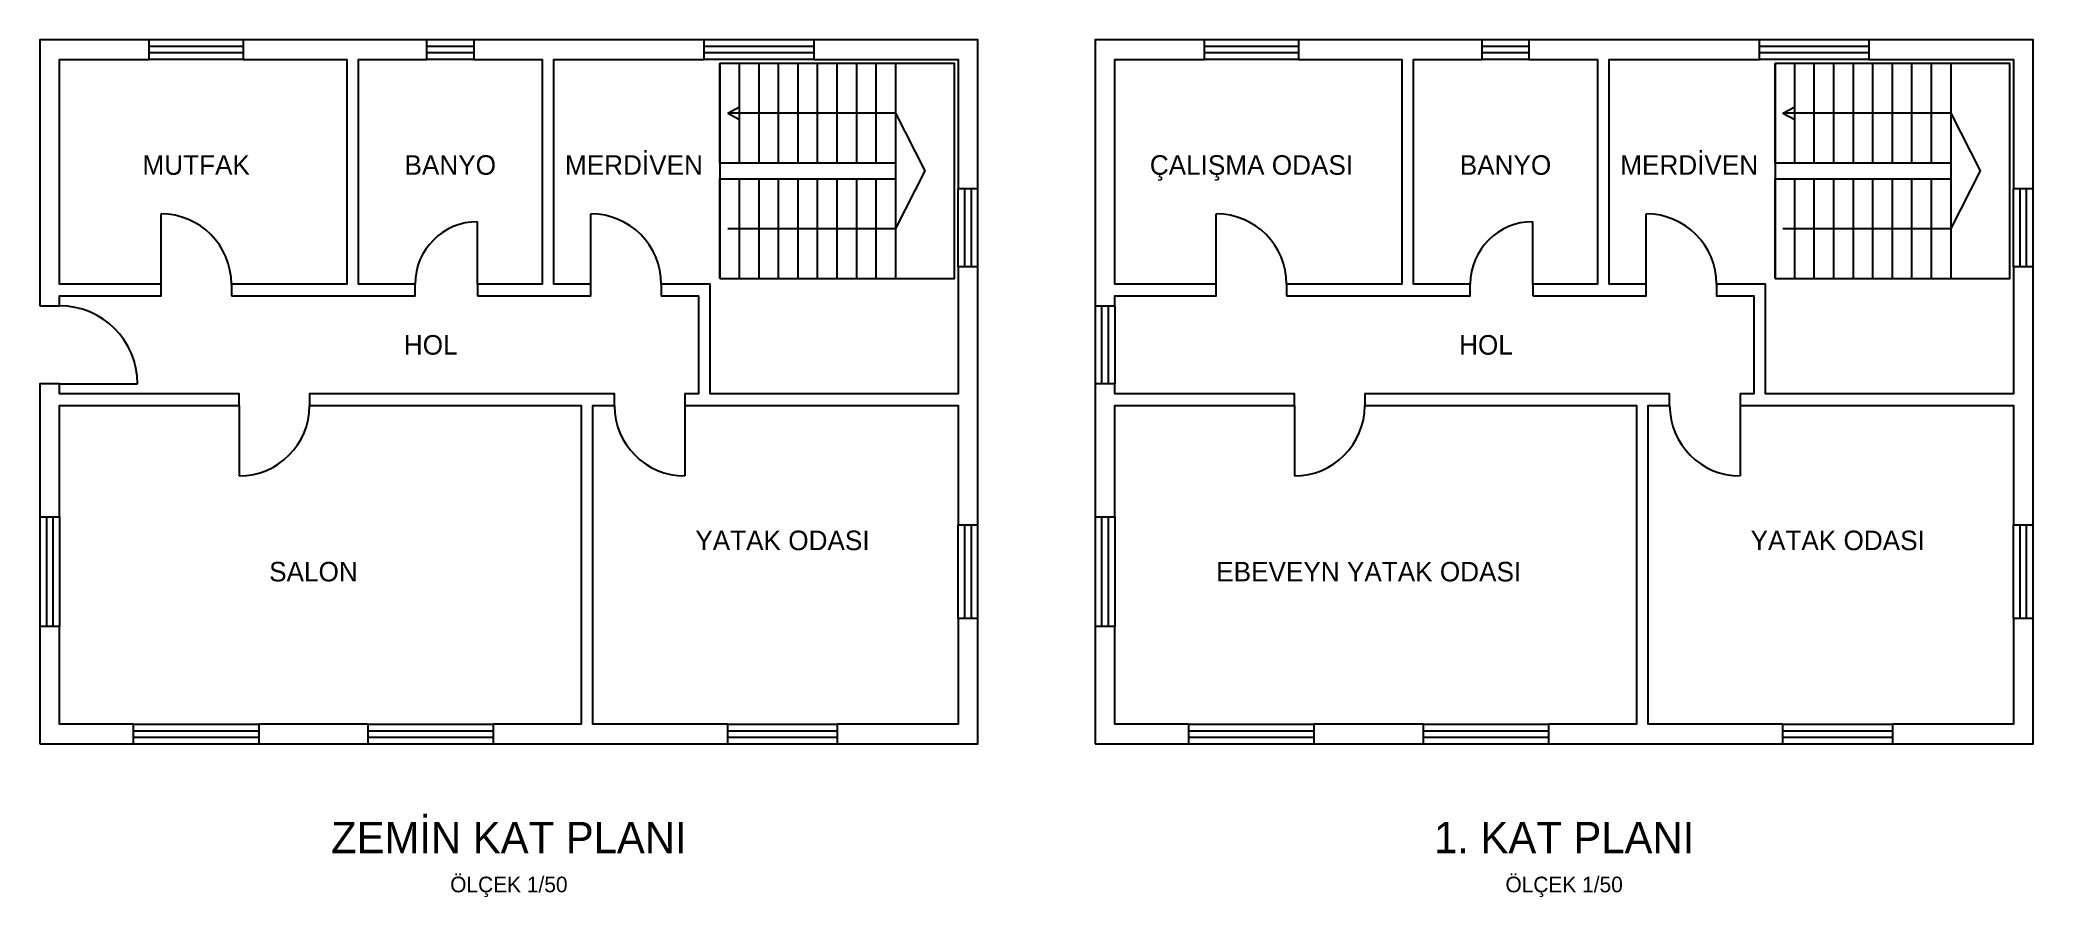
# Model space of a CAD drawing. Header units: centimetres. Extents: x 200 to 2750, y 204 to 1300.
import ezdxf
from ezdxf.enums import TextEntityAlignment as Align

# ---------------------------------------------------------------- set-up
doc = ezdxf.new("R2010")
doc.units = ezdxf.units.CM
doc.header["$LTSCALE"] = 20
for name, color, linetype in [('DUVAR', 7, 'Continuous'), ('KAPI', 2, 'Continuous'), ('MERDIVEN', 6, 'Continuous'), ('PENCERE', 4, 'Continuous'), ('YAZI', 7, 'Continuous')]:
    doc.layers.add(name, color=color, linetype=linetype)

msp = doc.modelspace()

# ---------------------------------------------------------------- linework, layer by layer
at = {"layer": 'DUVAR'}
for points in [[(200, 960), (225, 960), (225, 972.5), (355, 972.5), (355, 987.5), (225, 987.5), (225, 1275), (340, 1275), (340, 1300), (200, 1300)], [(445, 972.5), (680, 972.5), (680, 987.5), (607.5, 987.5), (607.5, 1275), (695, 1275), (695, 1300), (460, 1300), (460, 1275), (592.5, 1275), (592.5, 987.5), (445, 987.5)], [(760, 972.5), (905, 972.5), (905, 987.5), (857.5, 987.5), (857.5, 1275), (1050, 1275), (1050, 1300), (755, 1300), (755, 1275), (842.5, 1275), (842.5, 987.5), (760, 987.5)], [(1375, 1110), (1400, 1110), (1400, 1300), (1190, 1300), (1190, 1275), (1375, 1275)], [(1550, 960), (1575, 960), (1575, 972.5), (1705, 972.5), (1705, 987.5), (1575, 987.5), (1575, 1275), (1690, 1275), (1690, 1300), (1550, 1300)], [(1795, 972.5), (2030, 972.5), (2030, 987.5), (1957.5, 987.5), (1957.5, 1275), (2045, 1275), (2045, 1300), (1810, 1300), (1810, 1275), (1942.5, 1275), (1942.5, 987.5), (1795, 987.5)], [(2110, 972.5), (2255, 972.5), (2255, 987.5), (2207.5, 987.5), (2207.5, 1275), (2400, 1275), (2400, 1300), (2105, 1300), (2105, 1275), (2192.5, 1275), (2192.5, 987.5), (2110, 987.5)], [(2725, 1110), (2750, 1110), (2750, 1300), (2540, 1300), (2540, 1275), (2725, 1275)], [(1375, 680), (1400, 680), (1400, 1010), (1375, 1010), (1375, 847.5), (1057.5, 847.5), (1057.5, 987.5), (995, 987.5), (995, 972.5), (1042.5, 972.5), (1042.5, 847.5), (1025, 847.5), (1025, 832.5), (1375, 832.5)], [(2725, 680), (2750, 680), (2750, 1010), (2725, 1010), (2725, 847.5), (2407.5, 847.5), (2407.5, 987.5), (2345, 987.5), (2345, 972.5), (2392.5, 972.5), (2392.5, 847.5), (2375, 847.5), (2375, 832.5), (2725, 832.5)], [(200, 690), (225, 690), (225, 832.5), (455, 832.5), (455, 847.5), (225, 847.5), (225, 860), (200, 860)], [(780, 400), (1080, 400), (1080, 425), (907.5, 425), (907.5, 832.5), (935, 832.5), (935, 847.5), (545, 847.5), (545, 832.5), (892.5, 832.5), (892.5, 425), (780, 425)], [(1550, 690), (1575, 690), (1575, 832.5), (1805, 832.5), (1805, 847.5), (1575, 847.5), (1575, 860), (1550, 860)], [(2130, 400), (2430, 400), (2430, 425), (2257.5, 425), (2257.5, 832.5), (2285, 832.5), (2285, 847.5), (1895, 847.5), (1895, 832.5), (2242.5, 832.5), (2242.5, 425), (2130, 425)], [(200, 400), (320, 400), (320, 425), (225, 425), (225, 550), (200, 550)], [(1220, 400), (1400, 400), (1400, 560), (1375, 560), (1375, 425), (1220, 425)], [(1550, 400), (1670, 400), (1670, 425), (1575, 425), (1575, 550), (1550, 550)], [(2570, 400), (2750, 400), (2750, 560), (2725, 560), (2725, 425), (2570, 425)], [(480, 400), (620, 400), (620, 425), (480, 425)], [(1830, 400), (1970, 400), (1970, 425), (1830, 425)]]:
    msp.add_lwpolyline(points, close=True, dxfattribs=at)
at = {"layer": 'KAPI'}
for p, q in [((355, 987.5), (355, 1077.5)), ((905, 987.5), (905, 1077.5)), ((1705, 987.5), (1705, 1077.5)), ((2255, 987.5), (2255, 1077.5)), ((760, 987.5), (760, 1067.5)), ((2110, 987.5), (2110, 1067.5)), ((225, 860), (325, 860)), ((455, 832.5), (455, 742.5)), ((1025, 832.5), (1025, 742.5)), ((1805, 832.5), (1805, 742.5)), ((2375, 832.5), (2375, 742.5))]:
    msp.add_line(p, q, dxfattribs=at)
for centre, radius, start, end in [((355, 987.5), 90, 0, 90), ((905, 987.5), 90, 0, 90), ((1705, 987.5), 90, 0, 90), ((2255, 987.5), 90, 0, 90), ((760, 987.5), 80, 90, 180), ((2110, 987.5), 80, 90, 180), ((225, 860), 100, 0, 90), ((455, 832.5), 90, 270, 0), ((1025, 832.5), 90, 180, 270), ((1805, 832.5), 90, 270, 0), ((2375, 832.5), 90, 180, 270)]:
    msp.add_arc(centre, radius, start, end, dxfattribs=at)
at = {"layer": 'MERDIVEN'}
for p, q in [((1070, 1142.5), (1070, 1270)), ((1095, 1142.5), (1095, 1270)), ((1120, 1142.5), (1120, 1270)), ((1145, 1142.5), (1145, 1270)), ((1170, 1142.5), (1170, 1270)), ((1195, 1142.5), (1195, 1270)), ((1220, 1142.5), (1220, 1270)), ((1245, 1142.5), (1245, 1270)), ((1270, 1142.5), (1270, 1270)), ((1295, 1142.5), (1295, 1270)), ((2420, 1142.5), (2420, 1270)), ((2445, 1142.5), (2445, 1270)), ((2470, 1142.5), (2470, 1270)), ((2495, 1142.5), (2495, 1270)), ((2520, 1142.5), (2520, 1270)), ((2545, 1142.5), (2545, 1270)), ((2570, 1142.5), (2570, 1270)), ((2595, 1142.5), (2595, 1270)), ((2620, 1142.5), (2620, 1270)), ((2645, 1142.5), (2645, 1270)), ((1080, 1206.25), (1095, 1214.25)), ((1080, 1206.25), (1095, 1198.25)), ((2430, 1206.25), (2445, 1214.25)), ((2430, 1206.25), (2445, 1198.25)), ((1070, 995), (1070, 1122.5)), ((1095, 995), (1095, 1122.5)), ((1120, 995), (1120, 1122.5)), ((1145, 995), (1145, 1122.5)), ((1170, 995), (1170, 1122.5)), ((1195, 995), (1195, 1122.5)), ((1220, 995), (1220, 1122.5)), ((1245, 995), (1245, 1122.5)), ((1270, 995), (1270, 1122.5)), ((1295, 995), (1295, 1122.5)), ((2420, 995), (2420, 1122.5)), ((2445, 995), (2445, 1122.5)), ((2470, 995), (2470, 1122.5)), ((2495, 995), (2495, 1122.5)), ((2520, 995), (2520, 1122.5)), ((2545, 995), (2545, 1122.5)), ((2570, 995), (2570, 1122.5)), ((2595, 995), (2595, 1122.5)), ((2620, 995), (2620, 1122.5)), ((2645, 995), (2645, 1122.5))]:
    msp.add_line(p, q, dxfattribs=at)
for points in [[(1070, 995), (1370, 995), (1370, 1270), (1070, 1270)], [(2420, 995), (2720, 995), (2720, 1270), (2420, 1270)], [(1070, 1122.5), (1295, 1122.5), (1295, 1142.5), (1070, 1142.5)], [(2420, 1122.5), (2645, 1122.5), (2645, 1142.5), (2420, 1142.5)]]:
    msp.add_lwpolyline(points, close=True, dxfattribs=at)
for points in [[(1080, 1058.75), (1295, 1058.75), (1332.5, 1132.5), (1295, 1206.25), (1080, 1206.25)], [(2430, 1058.75), (2645, 1058.75), (2682.5, 1132.5), (2645, 1206.25), (2430, 1206.25)]]:
    msp.add_lwpolyline(points, dxfattribs=at)
at = {"layer": 'PENCERE'}
for p, q in [((460, 1300), (340, 1300)), ((460, 1291.666667), (340, 1291.666667)), ((460, 1283.333333), (340, 1283.333333)), ((460, 1275), (340, 1275)), ((755, 1300), (695, 1300)), ((755, 1291.666667), (695, 1291.666667)), ((755, 1283.333333), (695, 1283.333333)), ((755, 1275), (695, 1275)), ((1190, 1300), (1050, 1300)), ((1190, 1291.666667), (1050, 1291.666667)), ((1190, 1283.333333), (1050, 1283.333333)), ((1190, 1275), (1050, 1275)), ((1810, 1300), (1690, 1300)), ((1810, 1291.666667), (1690, 1291.666667)), ((1810, 1283.333333), (1690, 1283.333333)), ((1810, 1275), (1690, 1275)), ((2105, 1300), (2045, 1300)), ((2105, 1291.666667), (2045, 1291.666667)), ((2105, 1283.333333), (2045, 1283.333333)), ((2105, 1275), (2045, 1275)), ((2540, 1300), (2400, 1300)), ((2540, 1291.666667), (2400, 1291.666667)), ((2540, 1283.333333), (2400, 1283.333333)), ((2540, 1275), (2400, 1275)), ((1375, 1010), (1375, 1110)), ((1383.333333, 1010), (1383.333333, 1110)), ((1391.666667, 1010), (1391.666667, 1110)), ((1400, 1010), (1400, 1110)), ((2725, 1010), (2725, 1110)), ((2733.333333, 1010), (2733.333333, 1110)), ((2741.666667, 1010), (2741.666667, 1110)), ((2750, 1010), (2750, 1110)), ((1550, 960), (1550, 860)), ((1558.333333, 960), (1558.333333, 860)), ((1566.666667, 960), (1566.666667, 860)), ((1575, 960), (1575, 860)), ((200, 690), (200, 550)), ((208.333333, 690), (208.333333, 550)), ((216.666667, 690), (216.666667, 550)), ((225, 690), (225, 550)), ((1550, 690), (1550, 550)), ((1558.333333, 690), (1558.333333, 550)), ((1566.666667, 690), (1566.666667, 550)), ((1575, 690), (1575, 550)), ((1375, 560), (1375, 680)), ((1383.333333, 560), (1383.333333, 680)), ((1391.666667, 560), (1391.666667, 680)), ((1400, 560), (1400, 680)), ((2725, 560), (2725, 680)), ((2733.333333, 560), (2733.333333, 680)), ((2741.666667, 560), (2741.666667, 680)), ((2750, 560), (2750, 680)), ((320, 425), (480, 425)), ((320, 416.666667), (480, 416.666667)), ((320, 408.333333), (480, 408.333333)), ((620, 425), (780, 425)), ((620, 416.666667), (780, 416.666667)), ((620, 408.333333), (780, 408.333333)), ((1080, 425), (1220, 425)), ((1080, 416.666667), (1220, 416.666667)), ((1080, 408.333333), (1220, 408.333333)), ((1670, 425), (1830, 425)), ((1670, 416.666667), (1830, 416.666667)), ((1670, 408.333333), (1830, 408.333333)), ((1970, 425), (2130, 425)), ((1970, 416.666667), (2130, 416.666667)), ((1970, 408.333333), (2130, 408.333333)), ((2430, 425), (2570, 425)), ((2430, 416.666667), (2570, 416.666667)), ((2430, 408.333333), (2570, 408.333333)), ((320, 400), (480, 400)), ((620, 400), (780, 400)), ((1080, 400), (1220, 400)), ((1670, 400), (1830, 400)), ((1970, 400), (2130, 400)), ((2430, 400), (2570, 400))]:
    msp.add_line(p, q, dxfattribs=at)

# ---------------------------------------------------------------- texts
at = {"layer": 'YAZI'}
for s, height, p in [('MUTFAK', 25, (400, 1140)), ('BANYO', 25, (725, 1140)), ('MERDİVEN', 25, (960, 1140)), ('ÇALIŞMA ODASI', 25, (1750, 1140)), ('BANYO', 25, (2075, 1140)), ('MERDİVEN', 25, (2310, 1140)), ('HOL', 25, (700, 910)), ('HOL', 25, (2050, 910)), ('YATAK ODASI', 25, (1150, 660)), ('YATAK ODASI', 25, (2500, 660)), ('SALON', 25, (550, 620)), ('EBEVEYN YATAK ODASI', 25, (1900, 620)), ('ZEMİN KAT PLANI', 40, (800, 280)), ('1. KAT PLANI', 40, (2150, 280)), ('ÖLÇEK 1/50', 20, (800, 220)), ('ÖLÇEK 1/50', 20, (2150, 220))]:
    msp.add_text(s, height=height, dxfattribs=at).set_placement(p, align=Align.MIDDLE_CENTER)

doc.saveas('drawing.dxf')
